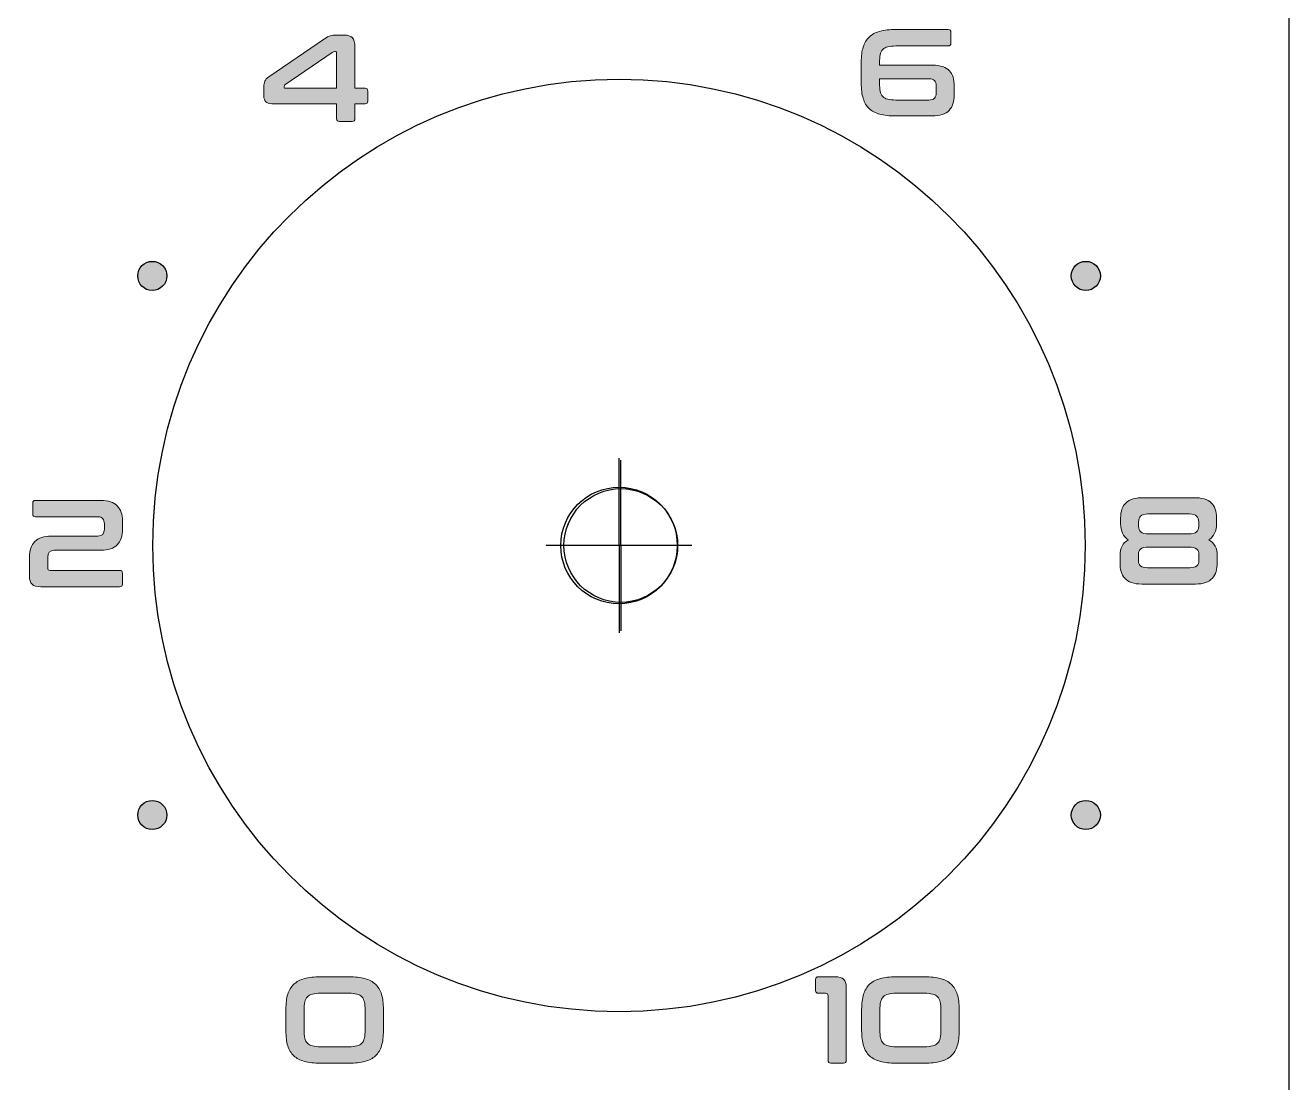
# Model space of a CAD drawing. Header units: millimetres. Extents: x 69 to 133, y 42 to 159.
# Drawn here: x 111.47 to 133.15, y 128.32 to 146.47 of the extents above; entities that cross this region are included whole.
import ezdxf

# ---------------------------------------------------------------- set-up
doc = ezdxf.new("R2010")
doc.units = ezdxf.units.MM
doc.header["$MEASUREMENT"] = 0
doc.layers.add('svg1962', color=7, linetype='Continuous')

# ---------------------------------------------------------------- blocks, each defined once
blk = doc.blocks.new('block 3')
at = {"layer": 'svg1962', "true_color": 0xffffff}
h = blk.add_hatch(color=7, dxfattribs=at)
h.dxf.hatch_style = 2
edge = h.paths.add_edge_path()
edge.add_spline(control_points=[(113.9, 142.167), (113.9, 142.305), (113.788, 142.417), (113.65, 142.417), (113.512, 142.417), (113.4, 142.305), (113.4, 142.167), (113.4, 142.167), (113.4, 142.167), (113.4, 142.167), (113.4, 142.029), (113.511, 141.917), (113.649, 141.917), (113.788, 141.917), (113.9, 142.029), (113.9, 142.167), (113.9, 142.167), (113.9, 142.167), (113.9, 142.167)], knot_values=[0, 0, 0, 0, 1, 1, 1, 2, 2, 2, 3, 3, 3, 4, 4, 4, 5, 5, 5, 6, 6, 6, 6], degree=3, periodic=1)
h = blk.add_hatch(color=7, dxfattribs=at)
h.dxf.hatch_style = 2
edge = h.paths.add_edge_path()
edge.add_spline(control_points=[(129.921, 142.167), (129.921, 142.305), (129.809, 142.417), (129.671, 142.417), (129.533, 142.417), (129.421, 142.305), (129.421, 142.167), (129.421, 142.167), (129.421, 142.167), (129.421, 142.167), (129.421, 142.029), (129.533, 141.917), (129.671, 141.917), (129.809, 141.917), (129.921, 142.029), (129.921, 142.167), (129.921, 142.167), (129.921, 142.167), (129.921, 142.167)], knot_values=[0, 0, 0, 0, 1, 1, 1, 2, 2, 2, 3, 3, 3, 4, 4, 4, 5, 5, 5, 6, 6, 6, 6], degree=3, periodic=1)
h = blk.add_hatch(color=7, dxfattribs=at)
h.dxf.hatch_style = 2
edge = h.paths.add_edge_path()
edge.add_spline(control_points=[(113.9, 132.917), (113.9, 133.055), (113.788, 133.167), (113.65, 133.167), (113.512, 133.167), (113.4, 133.055), (113.4, 132.917), (113.4, 132.917), (113.4, 132.917), (113.4, 132.917), (113.4, 132.779), (113.511, 132.667), (113.649, 132.667), (113.788, 132.667), (113.9, 132.779), (113.9, 132.917), (113.9, 132.917), (113.9, 132.917), (113.9, 132.917)], knot_values=[0, 0, 0, 0, 1, 1, 1, 2, 2, 2, 3, 3, 3, 4, 4, 4, 5, 5, 5, 6, 6, 6, 6], degree=3, periodic=1)
h = blk.add_hatch(color=7, dxfattribs=at)
h.dxf.hatch_style = 2
edge = h.paths.add_edge_path()
edge.add_spline(control_points=[(129.921, 132.917), (129.921, 133.055), (129.809, 133.167), (129.671, 133.167), (129.533, 133.167), (129.421, 133.055), (129.421, 132.917), (129.421, 132.917), (129.421, 132.917), (129.421, 132.917), (129.421, 132.779), (129.533, 132.667), (129.671, 132.667), (129.809, 132.667), (129.921, 132.779), (129.921, 132.917), (129.921, 132.917), (129.921, 132.917), (129.921, 132.917)], knot_values=[0, 0, 0, 0, 1, 1, 1, 2, 2, 2, 3, 3, 3, 4, 4, 4, 5, 5, 5, 6, 6, 6, 6], degree=3, periodic=1)
at = {"layer": 'svg1962', "color": 254, "lineweight": 25, "true_color": 0xe7e7e7}
blk.add_lwpolyline([(69.255, 159.004), (133.154, 159.004), (133.154, 41.938), (69.255, 41.938), (69.255, 159.004)], dxfattribs=at)
at = {"layer": 'svg1962', "color": 178, "lineweight": 25, "true_color": 0x060606}
for points in [[(121.66, 137.542), (121.66, 139.042)], [(121.691, 137.542), (121.691, 139.005)], [(122.91, 137.542), (120.41, 137.542)], [(122.91, 137.542), (120.471, 137.542)], [(121.66, 137.542), (121.66, 136.042)], [(121.691, 137.542), (121.691, 136.079)]]:
    blk.add_lwpolyline(points, dxfattribs=at)
for points, knots in [([(129.66, 137.542), (129.66, 141.96), (126.079, 145.542), (121.66, 145.542), (117.242, 145.542), (113.66, 141.96), (113.66, 137.542), (113.66, 133.124), (117.242, 129.542), (121.66, 129.542), (126.079, 129.542), (129.66, 133.124), (129.66, 137.542)], [0, 0, 0, 0, 1, 1, 1, 2, 2, 2, 3, 3, 3, 4, 4, 4, 4]), ([(113.9, 142.167), (113.9, 142.305), (113.788, 142.417), (113.65, 142.417), (113.512, 142.417), (113.4, 142.305), (113.4, 142.167), (113.4, 142.167), (113.4, 142.167), (113.4, 142.167), (113.4, 142.029), (113.511, 141.917), (113.649, 141.917), (113.788, 141.917), (113.9, 142.029), (113.9, 142.167), (113.9, 142.167), (113.9, 142.167), (113.9, 142.167)], [0, 0, 0, 0, 1, 1, 1, 2, 2, 2, 3, 3, 3, 4, 4, 4, 5, 5, 5, 6, 6, 6, 6]), ([(129.921, 142.167), (129.921, 142.305), (129.809, 142.417), (129.671, 142.417), (129.533, 142.417), (129.421, 142.305), (129.421, 142.167), (129.421, 142.167), (129.421, 142.167), (129.421, 142.167), (129.421, 142.029), (129.533, 141.917), (129.671, 141.917), (129.809, 141.917), (129.921, 142.029), (129.921, 142.167), (129.921, 142.167), (129.921, 142.167), (129.921, 142.167)], [0, 0, 0, 0, 1, 1, 1, 2, 2, 2, 3, 3, 3, 4, 4, 4, 5, 5, 5, 6, 6, 6, 6]), ([(122.66, 137.542), (122.661, 138.094), (122.213, 138.542), (121.661, 138.542), (121.109, 138.543), (120.661, 138.095), (120.66, 137.543), (120.66, 137.543), (120.66, 137.542), (120.66, 137.542), (120.66, 136.99), (121.108, 136.542), (121.66, 136.541), (122.212, 136.541), (122.66, 136.989), (122.66, 137.541), (122.66, 137.541), (122.66, 137.542), (122.66, 137.542)], [0, 0, 0, 0, 1, 1, 1, 2, 2, 2, 3, 3, 3, 4, 4, 4, 5, 5, 5, 6, 6, 6, 6]), ([(122.666, 137.542), (122.666, 138.081), (122.23, 138.517), (121.691, 138.517), (121.152, 138.517), (120.715, 138.081), (120.715, 137.542), (120.715, 137.003), (121.152, 136.566), (121.691, 136.566), (122.23, 136.566), (122.666, 137.003), (122.666, 137.542)], [0, 0, 0, 0, 1, 1, 1, 2, 2, 2, 3, 3, 3, 4, 4, 4, 4]), ([(113.9, 132.917), (113.9, 133.055), (113.788, 133.167), (113.65, 133.167), (113.512, 133.167), (113.4, 133.055), (113.4, 132.917), (113.4, 132.917), (113.4, 132.917), (113.4, 132.917), (113.4, 132.779), (113.511, 132.667), (113.649, 132.667), (113.788, 132.667), (113.9, 132.779), (113.9, 132.917), (113.9, 132.917), (113.9, 132.917), (113.9, 132.917)], [0, 0, 0, 0, 1, 1, 1, 2, 2, 2, 3, 3, 3, 4, 4, 4, 5, 5, 5, 6, 6, 6, 6]), ([(129.921, 132.917), (129.921, 133.055), (129.809, 133.167), (129.671, 133.167), (129.533, 133.167), (129.421, 133.055), (129.421, 132.917), (129.421, 132.917), (129.421, 132.917), (129.421, 132.917), (129.421, 132.779), (129.533, 132.667), (129.671, 132.667), (129.809, 132.667), (129.921, 132.779), (129.921, 132.917), (129.921, 132.917), (129.921, 132.917), (129.921, 132.917)], [0, 0, 0, 0, 1, 1, 1, 2, 2, 2, 3, 3, 3, 4, 4, 4, 5, 5, 5, 6, 6, 6, 6])]:
    blk.add_open_spline(points, degree=3, knots=knots, dxfattribs=at)
blk = doc.blocks.new('block 33')
at = {"layer": 'svg1962', "true_color": 0xffffff}
h = blk.add_hatch(color=7, dxfattribs=at)
h.dxf.hatch_style = 2
edge = h.paths.add_edge_path()
edge.add_spline(control_points=[(117.024, 130.141), (117.131, 130.141), (117.222, 130.131), (117.297, 130.111), (117.372, 130.09), (117.433, 130.058), (117.48, 130.013), (117.527, 129.969), (117.562, 129.911), (117.584, 129.841), (117.606, 129.77), (117.617, 129.684), (117.617, 129.582), (117.617, 129.582), (117.617, 129.218), (117.617, 129.218), (117.617, 129.117), (117.606, 129.03), (117.584, 128.959), (117.562, 128.888), (117.527, 128.83), (117.48, 128.786), (117.433, 128.741), (117.372, 128.709), (117.297, 128.689), (117.222, 128.669), (117.131, 128.66), (117.024, 128.66), (117.024, 128.66), (116.535, 128.66), (116.535, 128.66), (116.428, 128.66), (116.337, 128.669), (116.262, 128.689), (116.187, 128.709), (116.126, 128.741), (116.079, 128.786), (116.032, 128.83), (115.997, 128.888), (115.975, 128.959), (115.953, 129.03), (115.943, 129.117), (115.943, 129.218), (115.943, 129.218), (115.943, 129.582), (115.943, 129.582), (115.943, 129.684), (115.953, 129.77), (115.975, 129.841), (115.997, 129.911), (116.032, 129.969), (116.079, 130.013), (116.126, 130.058), (116.187, 130.09), (116.262, 130.111), (116.337, 130.131), (116.428, 130.141), (116.535, 130.141), (116.535, 130.141), (117.024, 130.141), (117.024, 130.141)], knot_values=[0, 0, 0, 0, 1, 1, 1, 2, 2, 2, 3, 3, 3, 4, 4, 4, 5, 5, 5, 6, 6, 6, 7, 7, 7, 8, 8, 8, 9, 9, 9, 10, 10, 10, 11, 11, 11, 12, 12, 12, 13, 13, 13, 14, 14, 14, 15, 15, 15, 16, 16, 16, 17, 17, 17, 18, 18, 18, 19, 19, 19, 20, 20, 20, 20], degree=3, periodic=1)
edge = h.paths.add_edge_path()
edge.add_spline(control_points=[(116.255, 129.231), (116.255, 129.175), (116.26, 129.128), (116.269, 129.09), (116.277, 129.053), (116.292, 129.023), (116.313, 129.001), (116.334, 128.979), (116.363, 128.964), (116.399, 128.955), (116.435, 128.945), (116.48, 128.941), (116.535, 128.941), (116.535, 128.941), (117.024, 128.941), (117.024, 128.941), (117.079, 128.941), (117.125, 128.945), (117.16, 128.955), (117.197, 128.964), (117.225, 128.979), (117.246, 129.001), (117.268, 129.023), (117.282, 129.053), (117.291, 129.09), (117.299, 129.128), (117.303, 129.175), (117.303, 129.231), (117.303, 129.231), (117.303, 129.57), (117.303, 129.57), (117.303, 129.626), (117.299, 129.673), (117.291, 129.71), (117.282, 129.746), (117.268, 129.776), (117.246, 129.798), (117.225, 129.821), (117.197, 129.837), (117.16, 129.846), (117.125, 129.855), (117.079, 129.86), (117.024, 129.86), (117.024, 129.86), (116.535, 129.86), (116.535, 129.86), (116.48, 129.86), (116.435, 129.855), (116.399, 129.846), (116.363, 129.837), (116.334, 129.821), (116.313, 129.798), (116.292, 129.776), (116.277, 129.746), (116.269, 129.71), (116.26, 129.673), (116.255, 129.626), (116.255, 129.57), (116.255, 129.57), (116.255, 129.231), (116.255, 129.231)], knot_values=[0, 0, 0, 0, 1, 1, 1, 2, 2, 2, 3, 3, 3, 4, 4, 4, 5, 5, 5, 6, 6, 6, 7, 7, 7, 8, 8, 8, 9, 9, 9, 10, 10, 10, 11, 11, 11, 12, 12, 12, 13, 13, 13, 14, 14, 14, 15, 15, 15, 16, 16, 16, 17, 17, 17, 18, 18, 18, 19, 19, 19, 20, 20, 20, 20], degree=3, periodic=1)
at = {"layer": 'svg1962', "lineweight": 0}
for points in [[(117.024, 130.141), (117.131, 130.141), (117.222, 130.131), (117.297, 130.111), (117.372, 130.09), (117.433, 130.058), (117.48, 130.013), (117.527, 129.969), (117.562, 129.911), (117.584, 129.841), (117.606, 129.77), (117.617, 129.684), (117.617, 129.582), (117.617, 129.582), (117.617, 129.218), (117.617, 129.218), (117.617, 129.117), (117.606, 129.03), (117.584, 128.959), (117.562, 128.888), (117.527, 128.83), (117.48, 128.786), (117.433, 128.741), (117.372, 128.709), (117.297, 128.689), (117.222, 128.669), (117.131, 128.66), (117.024, 128.66), (117.024, 128.66), (116.535, 128.66), (116.535, 128.66), (116.428, 128.66), (116.337, 128.669), (116.262, 128.689), (116.187, 128.709), (116.126, 128.741), (116.079, 128.786), (116.032, 128.83), (115.997, 128.888), (115.975, 128.959), (115.953, 129.03), (115.943, 129.117), (115.943, 129.218), (115.943, 129.218), (115.943, 129.582), (115.943, 129.582), (115.943, 129.684), (115.953, 129.77), (115.975, 129.841), (115.997, 129.911), (116.032, 129.969), (116.079, 130.013), (116.126, 130.058), (116.187, 130.09), (116.262, 130.111), (116.337, 130.131), (116.428, 130.141), (116.535, 130.141), (116.535, 130.141), (117.024, 130.141), (117.024, 130.141)], [(116.255, 129.231), (116.255, 129.175), (116.26, 129.128), (116.269, 129.09), (116.277, 129.053), (116.292, 129.023), (116.313, 129.001), (116.334, 128.979), (116.363, 128.964), (116.399, 128.955), (116.435, 128.945), (116.48, 128.941), (116.535, 128.941), (116.535, 128.941), (117.024, 128.941), (117.024, 128.941), (117.079, 128.941), (117.125, 128.945), (117.16, 128.955), (117.197, 128.964), (117.225, 128.979), (117.246, 129.001), (117.268, 129.023), (117.282, 129.053), (117.291, 129.09), (117.299, 129.128), (117.303, 129.175), (117.303, 129.231), (117.303, 129.231), (117.303, 129.57), (117.303, 129.57), (117.303, 129.626), (117.299, 129.673), (117.291, 129.71), (117.282, 129.746), (117.268, 129.776), (117.246, 129.798), (117.225, 129.821), (117.197, 129.837), (117.16, 129.846), (117.125, 129.855), (117.079, 129.86), (117.024, 129.86), (117.024, 129.86), (116.535, 129.86), (116.535, 129.86), (116.48, 129.86), (116.435, 129.855), (116.399, 129.846), (116.363, 129.837), (116.334, 129.821), (116.313, 129.798), (116.292, 129.776), (116.277, 129.746), (116.269, 129.71), (116.26, 129.673), (116.255, 129.626), (116.255, 129.57), (116.255, 129.57), (116.255, 129.231), (116.255, 129.231)]]:
    blk.add_open_spline(points, degree=3, knots=[0, 0, 0, 0, 1, 1, 1, 2, 2, 2, 3, 3, 3, 4, 4, 4, 5, 5, 5, 6, 6, 6, 7, 7, 7, 8, 8, 8, 9, 9, 9, 10, 10, 10, 11, 11, 11, 12, 12, 12, 13, 13, 13, 14, 14, 14, 15, 15, 15, 16, 16, 16, 17, 17, 17, 18, 18, 18, 19, 19, 19, 20, 20, 20, 20], dxfattribs=at)
blk = doc.blocks.new('block 32')
at = {"layer": 'svg1962'}
blk.add_blockref('block 33', (0, 0), dxfattribs=at)
blk = doc.blocks.new('block 35')
at = {"layer": 'svg1962', "true_color": 0xffffff}
h = blk.add_hatch(color=7, dxfattribs=at)
h.dxf.hatch_style = 2
edge = h.paths.add_edge_path()
edge.add_spline(control_points=[(112.766, 138.315), (112.894, 138.315), (112.989, 138.283), (113.049, 138.22), (113.11, 138.156), (113.14, 138.073), (113.14, 137.97), (113.14, 137.97), (113.14, 137.822), (113.14, 137.822), (113.14, 137.706), (113.109, 137.617), (113.047, 137.554), (112.985, 137.491), (112.893, 137.46), (112.77, 137.46), (112.77, 137.46), (111.966, 137.46), (111.966, 137.46), (111.892, 137.46), (111.855, 137.42), (111.855, 137.339), (111.855, 137.339), (111.855, 137.159), (111.855, 137.159), (111.855, 137.13), (111.869, 137.115), (111.898, 137.115), (111.898, 137.115), (113.089, 137.115), (113.089, 137.115), (113.122, 137.115), (113.138, 137.099), (113.138, 137.068), (113.138, 137.068), (113.138, 136.88), (113.138, 136.88), (113.138, 136.849), (113.122, 136.833), (113.089, 136.833), (113.089, 136.833), (111.739, 136.833), (111.739, 136.833), (111.667, 136.833), (111.616, 136.848), (111.587, 136.877), (111.557, 136.906), (111.542, 136.951), (111.542, 137.013), (111.542, 137.013), (111.542, 137.339), (111.542, 137.339), (111.542, 137.456), (111.573, 137.547), (111.636, 137.609), (111.698, 137.672), (111.79, 137.703), (111.913, 137.703), (111.913, 137.703), (112.717, 137.703), (112.717, 137.703), (112.79, 137.703), (112.827, 137.743), (112.827, 137.822), (112.827, 137.822), (112.827, 137.913), (112.827, 137.913), (112.827, 137.95), (112.819, 137.979), (112.801, 138.001), (112.785, 138.023), (112.756, 138.034), (112.715, 138.034), (112.715, 138.034), (111.644, 138.034), (111.644, 138.034), (111.613, 138.034), (111.597, 138.049), (111.597, 138.08), (111.597, 138.08), (111.597, 138.269), (111.597, 138.269), (111.597, 138.3), (111.613, 138.315), (111.644, 138.315), (111.644, 138.315), (112.766, 138.315), (112.766, 138.315)], knot_values=[0, 0, 0, 0, 1, 1, 1, 2, 2, 2, 3, 3, 3, 4, 4, 4, 5, 5, 5, 6, 6, 6, 7, 7, 7, 8, 8, 8, 9, 9, 9, 10, 10, 10, 11, 11, 11, 12, 12, 12, 13, 13, 13, 14, 14, 14, 15, 15, 15, 16, 16, 16, 17, 17, 17, 18, 18, 18, 19, 19, 19, 20, 20, 20, 21, 21, 21, 22, 22, 22, 23, 23, 23, 24, 24, 24, 25, 25, 25, 26, 26, 26, 27, 27, 27, 28, 28, 28, 29, 29, 29, 29], degree=3, periodic=1)
at = {"layer": 'svg1962', "lineweight": 0}
blk.add_open_spline([(112.766, 138.315), (112.894, 138.315), (112.989, 138.283), (113.049, 138.22), (113.11, 138.156), (113.14, 138.073), (113.14, 137.97), (113.14, 137.97), (113.14, 137.822), (113.14, 137.822), (113.14, 137.706), (113.109, 137.617), (113.047, 137.554), (112.985, 137.491), (112.893, 137.46), (112.77, 137.46), (112.77, 137.46), (111.966, 137.46), (111.966, 137.46), (111.892, 137.46), (111.855, 137.42), (111.855, 137.339), (111.855, 137.339), (111.855, 137.159), (111.855, 137.159), (111.855, 137.13), (111.869, 137.115), (111.898, 137.115), (111.898, 137.115), (113.089, 137.115), (113.089, 137.115), (113.122, 137.115), (113.138, 137.099), (113.138, 137.068), (113.138, 137.068), (113.138, 136.88), (113.138, 136.88), (113.138, 136.849), (113.122, 136.833), (113.089, 136.833), (113.089, 136.833), (111.739, 136.833), (111.739, 136.833), (111.667, 136.833), (111.616, 136.848), (111.587, 136.877), (111.557, 136.906), (111.542, 136.951), (111.542, 137.013), (111.542, 137.013), (111.542, 137.339), (111.542, 137.339), (111.542, 137.456), (111.573, 137.547), (111.636, 137.609), (111.698, 137.672), (111.79, 137.703), (111.913, 137.703), (111.913, 137.703), (112.717, 137.703), (112.717, 137.703), (112.79, 137.703), (112.827, 137.743), (112.827, 137.822), (112.827, 137.822), (112.827, 137.913), (112.827, 137.913), (112.827, 137.95), (112.819, 137.979), (112.801, 138.001), (112.785, 138.023), (112.756, 138.034), (112.715, 138.034), (112.715, 138.034), (111.644, 138.034), (111.644, 138.034), (111.613, 138.034), (111.597, 138.049), (111.597, 138.08), (111.597, 138.08), (111.597, 138.269), (111.597, 138.269), (111.597, 138.3), (111.613, 138.315), (111.644, 138.315), (111.644, 138.315), (112.766, 138.315), (112.766, 138.315)], degree=3, knots=[0, 0, 0, 0, 1, 1, 1, 2, 2, 2, 3, 3, 3, 4, 4, 4, 5, 5, 5, 6, 6, 6, 7, 7, 7, 8, 8, 8, 9, 9, 9, 10, 10, 10, 11, 11, 11, 12, 12, 12, 13, 13, 13, 14, 14, 14, 15, 15, 15, 16, 16, 16, 17, 17, 17, 18, 18, 18, 19, 19, 19, 20, 20, 20, 21, 21, 21, 22, 22, 22, 23, 23, 23, 24, 24, 24, 25, 25, 25, 26, 26, 26, 27, 27, 27, 28, 28, 28, 29, 29, 29, 29], dxfattribs=at)
blk = doc.blocks.new('block 34')
at = {"layer": 'svg1962'}
blk.add_blockref('block 35', (0, 0), dxfattribs=at)
blk = doc.blocks.new('block 37')
at = {"layer": 'svg1962', "true_color": 0xffffff}
h = blk.add_hatch(color=7, dxfattribs=at)
h.dxf.hatch_style = 2
edge = h.paths.add_edge_path()
edge.add_spline(control_points=[(116.606, 146.236), (116.642, 146.26), (116.674, 146.276), (116.703, 146.286), (116.732, 146.295), (116.77, 146.299), (116.818, 146.299), (116.818, 146.299), (116.943, 146.299), (116.943, 146.299), (117.005, 146.299), (117.051, 146.285), (117.082, 146.256), (117.112, 146.227), (117.127, 146.17), (117.127, 146.083), (117.127, 146.083), (117.127, 145.387), (117.127, 145.387), (117.127, 145.387), (117.301, 145.387), (117.301, 145.387), (117.332, 145.387), (117.348, 145.371), (117.348, 145.339), (117.348, 145.339), (117.348, 145.167), (117.348, 145.167), (117.348, 145.136), (117.332, 145.12), (117.301, 145.12), (117.301, 145.12), (117.127, 145.12), (117.127, 145.12), (117.127, 145.12), (117.127, 144.864), (117.127, 144.864), (117.127, 144.833), (117.112, 144.818), (117.081, 144.818), (117.081, 144.818), (116.862, 144.818), (116.862, 144.818), (116.83, 144.818), (116.814, 144.833), (116.814, 144.864), (116.814, 144.864), (116.814, 145.12), (116.814, 145.12), (116.814, 145.12), (115.701, 145.12), (115.701, 145.12), (115.655, 145.12), (115.622, 145.133), (115.599, 145.156), (115.576, 145.18), (115.565, 145.212), (115.565, 145.25), (115.565, 145.25), (115.565, 145.41), (115.565, 145.41), (115.565, 145.45), (115.571, 145.483), (115.582, 145.509), (115.593, 145.535), (115.615, 145.559), (115.648, 145.582), (115.648, 145.582), (116.606, 146.236), (116.606, 146.236)], knot_values=[0, 0, 0, 0, 1, 1, 1, 2, 2, 2, 3, 3, 3, 4, 4, 4, 5, 5, 5, 6, 6, 6, 7, 7, 7, 8, 8, 8, 9, 9, 9, 10, 10, 10, 11, 11, 11, 12, 12, 12, 13, 13, 13, 14, 14, 14, 15, 15, 15, 16, 16, 16, 17, 17, 17, 18, 18, 18, 19, 19, 19, 20, 20, 20, 21, 21, 21, 22, 22, 22, 23, 23, 23, 23], degree=3, periodic=1)
edge = h.paths.add_edge_path()
edge.add_spline(control_points=[(115.914, 145.402), (115.914, 145.392), (115.92, 145.387), (115.931, 145.387), (115.931, 145.387), (116.814, 145.387), (116.814, 145.387), (116.814, 145.387), (116.814, 145.995), (116.814, 145.995), (116.814, 146.01), (116.808, 146.018), (116.797, 146.018), (116.797, 146.018), (116.784, 146.018), (116.784, 146.018), (116.77, 146.018), (116.755, 146.012), (116.738, 146.001), (116.738, 146.001), (115.927, 145.444), (115.927, 145.444), (115.919, 145.437), (115.914, 145.428), (115.914, 145.414), (115.914, 145.414), (115.914, 145.402), (115.914, 145.402)], knot_values=[0, 0, 0, 0, 1, 1, 1, 2, 2, 2, 3, 3, 3, 4, 4, 4, 5, 5, 5, 6, 6, 6, 7, 7, 7, 8, 8, 8, 9, 9, 9, 9], degree=3, periodic=1)
at = {"layer": 'svg1962', "lineweight": 0}
for points, knots in [([(116.606, 146.236), (116.642, 146.26), (116.674, 146.276), (116.703, 146.286), (116.732, 146.295), (116.77, 146.299), (116.818, 146.299), (116.818, 146.299), (116.943, 146.299), (116.943, 146.299), (117.005, 146.299), (117.051, 146.285), (117.082, 146.256), (117.112, 146.227), (117.127, 146.17), (117.127, 146.083), (117.127, 146.083), (117.127, 145.387), (117.127, 145.387), (117.127, 145.387), (117.301, 145.387), (117.301, 145.387), (117.332, 145.387), (117.348, 145.371), (117.348, 145.339), (117.348, 145.339), (117.348, 145.167), (117.348, 145.167), (117.348, 145.136), (117.332, 145.12), (117.301, 145.12), (117.301, 145.12), (117.127, 145.12), (117.127, 145.12), (117.127, 145.12), (117.127, 144.864), (117.127, 144.864), (117.127, 144.833), (117.112, 144.818), (117.081, 144.818), (117.081, 144.818), (116.862, 144.818), (116.862, 144.818), (116.83, 144.818), (116.814, 144.833), (116.814, 144.864), (116.814, 144.864), (116.814, 145.12), (116.814, 145.12), (116.814, 145.12), (115.701, 145.12), (115.701, 145.12), (115.655, 145.12), (115.622, 145.133), (115.599, 145.156), (115.576, 145.18), (115.565, 145.212), (115.565, 145.25), (115.565, 145.25), (115.565, 145.41), (115.565, 145.41), (115.565, 145.45), (115.571, 145.483), (115.582, 145.509), (115.593, 145.535), (115.615, 145.559), (115.648, 145.582), (115.648, 145.582), (116.606, 146.236), (116.606, 146.236)], [0, 0, 0, 0, 1, 1, 1, 2, 2, 2, 3, 3, 3, 4, 4, 4, 5, 5, 5, 6, 6, 6, 7, 7, 7, 8, 8, 8, 9, 9, 9, 10, 10, 10, 11, 11, 11, 12, 12, 12, 13, 13, 13, 14, 14, 14, 15, 15, 15, 16, 16, 16, 17, 17, 17, 18, 18, 18, 19, 19, 19, 20, 20, 20, 21, 21, 21, 22, 22, 22, 23, 23, 23, 23]), ([(115.914, 145.402), (115.914, 145.392), (115.92, 145.387), (115.931, 145.387), (115.931, 145.387), (116.814, 145.387), (116.814, 145.387), (116.814, 145.387), (116.814, 145.995), (116.814, 145.995), (116.814, 146.01), (116.808, 146.018), (116.797, 146.018), (116.797, 146.018), (116.784, 146.018), (116.784, 146.018), (116.77, 146.018), (116.755, 146.012), (116.738, 146.001), (116.738, 146.001), (115.927, 145.444), (115.927, 145.444), (115.919, 145.437), (115.914, 145.428), (115.914, 145.414), (115.914, 145.414), (115.914, 145.402), (115.914, 145.402)], [0, 0, 0, 0, 1, 1, 1, 2, 2, 2, 3, 3, 3, 4, 4, 4, 5, 5, 5, 6, 6, 6, 7, 7, 7, 8, 8, 8, 9, 9, 9, 9])]:
    blk.add_open_spline(points, degree=3, knots=knots, dxfattribs=at)
blk = doc.blocks.new('block 36')
at = {"layer": 'svg1962'}
blk.add_blockref('block 37', (0, 0), dxfattribs=at)
blk = doc.blocks.new('block 39')
at = {"layer": 'svg1962', "true_color": 0xffffff}
h = blk.add_hatch(color=7, dxfattribs=at)
h.dxf.hatch_style = 2
edge = h.paths.add_edge_path()
edge.add_spline(control_points=[(127.309, 146.394), (127.34, 146.394), (127.356, 146.378), (127.356, 146.347), (127.356, 146.347), (127.356, 146.159), (127.356, 146.159), (127.356, 146.128), (127.34, 146.112), (127.309, 146.112), (127.309, 146.112), (126.41, 146.112), (126.41, 146.112), (126.355, 146.112), (126.309, 146.108), (126.273, 146.099), (126.237, 146.089), (126.209, 146.073), (126.188, 146.051), (126.166, 146.028), (126.151, 145.999), (126.143, 145.962), (126.135, 145.925), (126.13, 145.879), (126.13, 145.822), (126.13, 145.822), (126.13, 145.782), (126.13, 145.782), (126.13, 145.782), (127.043, 145.782), (127.043, 145.782), (127.11, 145.782), (127.168, 145.774), (127.215, 145.758), (127.263, 145.742), (127.301, 145.718), (127.331, 145.688), (127.36, 145.658), (127.381, 145.62), (127.394, 145.576), (127.407, 145.531), (127.413, 145.481), (127.413, 145.424), (127.413, 145.424), (127.413, 145.27), (127.413, 145.27), (127.413, 145.157), (127.384, 145.069), (127.325, 145.007), (127.267, 144.943), (127.167, 144.912), (127.028, 144.912), (127.028, 144.912), (126.41, 144.912), (126.41, 144.912), (126.303, 144.912), (126.211, 144.922), (126.137, 144.942), (126.062, 144.962), (126.001, 144.993), (125.953, 145.038), (125.907, 145.082), (125.872, 145.14), (125.85, 145.212), (125.828, 145.283), (125.817, 145.369), (125.817, 145.471), (125.817, 145.471), (125.817, 145.835), (125.817, 145.835), (125.817, 145.937), (125.828, 146.023), (125.85, 146.093), (125.872, 146.164), (125.907, 146.221), (125.953, 146.266), (126.001, 146.31), (126.062, 146.343), (126.137, 146.363), (126.211, 146.384), (126.303, 146.394), (126.41, 146.394), (126.41, 146.394), (127.309, 146.394), (127.309, 146.394)], knot_values=[0, 0, 0, 0, 1, 1, 1, 2, 2, 2, 3, 3, 3, 4, 4, 4, 5, 5, 5, 6, 6, 6, 7, 7, 7, 8, 8, 8, 9, 9, 9, 10, 10, 10, 11, 11, 11, 12, 12, 12, 13, 13, 13, 14, 14, 14, 15, 15, 15, 16, 16, 16, 17, 17, 17, 18, 18, 18, 19, 19, 19, 20, 20, 20, 21, 21, 21, 22, 22, 22, 23, 23, 23, 24, 24, 24, 25, 25, 25, 26, 26, 26, 27, 27, 27, 28, 28, 28, 28], degree=3, periodic=1)
edge = h.paths.add_edge_path()
edge.add_spline(control_points=[(126.13, 145.549), (126.13, 145.549), (126.13, 145.473), (126.13, 145.473), (126.13, 145.418), (126.135, 145.372), (126.143, 145.334), (126.151, 145.297), (126.166, 145.267), (126.188, 145.246), (126.209, 145.224), (126.237, 145.208), (126.273, 145.199), (126.309, 145.19), (126.355, 145.185), (126.41, 145.185), (126.41, 145.185), (126.977, 145.185), (126.977, 145.185), (127.022, 145.185), (127.054, 145.195), (127.073, 145.216), (127.092, 145.236), (127.102, 145.268), (127.102, 145.312), (127.102, 145.312), (127.102, 145.424), (127.102, 145.424), (127.102, 145.468), (127.093, 145.5), (127.074, 145.52), (127.056, 145.539), (127.024, 145.549), (126.979, 145.549), (126.979, 145.549), (126.13, 145.549), (126.13, 145.549)], knot_values=[0, 0, 0, 0, 1, 1, 1, 2, 2, 2, 3, 3, 3, 4, 4, 4, 5, 5, 5, 6, 6, 6, 7, 7, 7, 8, 8, 8, 9, 9, 9, 10, 10, 10, 11, 11, 11, 12, 12, 12, 12], degree=3, periodic=1)
at = {"layer": 'svg1962', "lineweight": 0}
for points, knots in [([(127.309, 146.394), (127.34, 146.394), (127.356, 146.378), (127.356, 146.347), (127.356, 146.347), (127.356, 146.159), (127.356, 146.159), (127.356, 146.128), (127.34, 146.112), (127.309, 146.112), (127.309, 146.112), (126.41, 146.112), (126.41, 146.112), (126.355, 146.112), (126.309, 146.108), (126.273, 146.099), (126.237, 146.089), (126.209, 146.073), (126.188, 146.051), (126.166, 146.028), (126.151, 145.999), (126.143, 145.962), (126.135, 145.925), (126.13, 145.879), (126.13, 145.822), (126.13, 145.822), (126.13, 145.782), (126.13, 145.782), (126.13, 145.782), (127.043, 145.782), (127.043, 145.782), (127.11, 145.782), (127.168, 145.774), (127.215, 145.758), (127.263, 145.742), (127.301, 145.718), (127.331, 145.688), (127.36, 145.658), (127.381, 145.62), (127.394, 145.576), (127.407, 145.531), (127.413, 145.481), (127.413, 145.424), (127.413, 145.424), (127.413, 145.27), (127.413, 145.27), (127.413, 145.157), (127.384, 145.069), (127.325, 145.007), (127.267, 144.943), (127.167, 144.912), (127.028, 144.912), (127.028, 144.912), (126.41, 144.912), (126.41, 144.912), (126.303, 144.912), (126.211, 144.922), (126.137, 144.942), (126.062, 144.962), (126.001, 144.993), (125.953, 145.038), (125.907, 145.082), (125.872, 145.14), (125.85, 145.212), (125.828, 145.283), (125.817, 145.369), (125.817, 145.471), (125.817, 145.471), (125.817, 145.835), (125.817, 145.835), (125.817, 145.937), (125.828, 146.023), (125.85, 146.093), (125.872, 146.164), (125.907, 146.221), (125.953, 146.266), (126.001, 146.31), (126.062, 146.343), (126.137, 146.363), (126.211, 146.384), (126.303, 146.394), (126.41, 146.394), (126.41, 146.394), (127.309, 146.394), (127.309, 146.394)], [0, 0, 0, 0, 1, 1, 1, 2, 2, 2, 3, 3, 3, 4, 4, 4, 5, 5, 5, 6, 6, 6, 7, 7, 7, 8, 8, 8, 9, 9, 9, 10, 10, 10, 11, 11, 11, 12, 12, 12, 13, 13, 13, 14, 14, 14, 15, 15, 15, 16, 16, 16, 17, 17, 17, 18, 18, 18, 19, 19, 19, 20, 20, 20, 21, 21, 21, 22, 22, 22, 23, 23, 23, 24, 24, 24, 25, 25, 25, 26, 26, 26, 27, 27, 27, 28, 28, 28, 28]), ([(126.13, 145.549), (126.13, 145.549), (126.13, 145.473), (126.13, 145.473), (126.13, 145.418), (126.135, 145.372), (126.143, 145.334), (126.151, 145.297), (126.166, 145.267), (126.188, 145.246), (126.209, 145.224), (126.237, 145.208), (126.273, 145.199), (126.309, 145.19), (126.355, 145.185), (126.41, 145.185), (126.41, 145.185), (126.977, 145.185), (126.977, 145.185), (127.022, 145.185), (127.054, 145.195), (127.073, 145.216), (127.092, 145.236), (127.102, 145.268), (127.102, 145.312), (127.102, 145.312), (127.102, 145.424), (127.102, 145.424), (127.102, 145.468), (127.093, 145.5), (127.074, 145.52), (127.056, 145.539), (127.024, 145.549), (126.979, 145.549), (126.979, 145.549), (126.13, 145.549), (126.13, 145.549)], [0, 0, 0, 0, 1, 1, 1, 2, 2, 2, 3, 3, 3, 4, 4, 4, 5, 5, 5, 6, 6, 6, 7, 7, 7, 8, 8, 8, 9, 9, 9, 10, 10, 10, 11, 11, 11, 12, 12, 12, 12])]:
    blk.add_open_spline(points, degree=3, knots=knots, dxfattribs=at)
blk = doc.blocks.new('block 38')
at = {"layer": 'svg1962'}
blk.add_blockref('block 39', (0, 0), dxfattribs=at)
blk = doc.blocks.new('block 41')
at = {"layer": 'svg1962', "true_color": 0xffffff}
h = blk.add_hatch(color=7, dxfattribs=at)
h.dxf.hatch_style = 2
edge = h.paths.add_edge_path()
edge.add_spline(control_points=[(131.513, 138.362), (131.658, 138.362), (131.762, 138.333), (131.823, 138.275), (131.885, 138.217), (131.915, 138.13), (131.915, 138.013), (131.915, 138.013), (131.915, 137.911), (131.915, 137.911), (131.915, 137.788), (131.872, 137.697), (131.784, 137.638), (131.879, 137.584), (131.926, 137.495), (131.926, 137.369), (131.926, 137.369), (131.926, 137.246), (131.926, 137.246), (131.926, 137.19), (131.92, 137.139), (131.907, 137.094), (131.894, 137.049), (131.873, 137.01), (131.843, 136.979), (131.814, 136.947), (131.775, 136.923), (131.727, 136.906), (131.679, 136.889), (131.621, 136.88), (131.552, 136.88), (131.552, 136.88), (130.633, 136.88), (130.633, 136.88), (130.562, 136.88), (130.503, 136.889), (130.456, 136.906), (130.409, 136.923), (130.37, 136.947), (130.341, 136.979), (130.311, 137.01), (130.29, 137.049), (130.277, 137.094), (130.265, 137.139), (130.258, 137.19), (130.258, 137.246), (130.258, 137.246), (130.258, 137.369), (130.258, 137.369), (130.258, 137.495), (130.305, 137.584), (130.4, 137.638), (130.312, 137.697), (130.269, 137.788), (130.269, 137.911), (130.269, 137.911), (130.269, 138.013), (130.269, 138.013), (130.269, 138.072), (130.276, 138.123), (130.291, 138.167), (130.306, 138.211), (130.329, 138.247), (130.361, 138.276), (130.393, 138.305), (130.434, 138.326), (130.485, 138.341), (130.535, 138.355), (130.597, 138.362), (130.671, 138.362), (130.671, 138.362), (131.513, 138.362), (131.513, 138.362)], knot_values=[0, 0, 0, 0, 1, 1, 1, 2, 2, 2, 3, 3, 3, 4, 4, 4, 5, 5, 5, 6, 6, 6, 7, 7, 7, 8, 8, 8, 9, 9, 9, 10, 10, 10, 11, 11, 11, 12, 12, 12, 13, 13, 13, 14, 14, 14, 15, 15, 15, 16, 16, 16, 17, 17, 17, 18, 18, 18, 19, 19, 19, 20, 20, 20, 21, 21, 21, 22, 22, 22, 23, 23, 23, 24, 24, 24, 24], degree=3, periodic=1)
edge = h.paths.add_edge_path()
edge.add_spline(control_points=[(130.574, 137.289), (130.574, 137.243), (130.586, 137.211), (130.61, 137.19), (130.634, 137.17), (130.674, 137.16), (130.73, 137.16), (130.73, 137.16), (131.454, 137.16), (131.454, 137.16), (131.51, 137.16), (131.551, 137.17), (131.576, 137.19), (131.601, 137.211), (131.613, 137.243), (131.613, 137.289), (131.613, 137.289), (131.613, 137.382), (131.613, 137.382), (131.613, 137.426), (131.6, 137.459), (131.574, 137.481), (131.548, 137.504), (131.499, 137.515), (131.429, 137.515), (131.429, 137.515), (130.755, 137.515), (130.755, 137.515), (130.685, 137.515), (130.637, 137.504), (130.612, 137.481), (130.586, 137.459), (130.574, 137.426), (130.574, 137.382), (130.574, 137.382), (130.574, 137.289), (130.574, 137.289)], knot_values=[0, 0, 0, 0, 1, 1, 1, 2, 2, 2, 3, 3, 3, 4, 4, 4, 5, 5, 5, 6, 6, 6, 7, 7, 7, 8, 8, 8, 9, 9, 9, 10, 10, 10, 11, 11, 11, 12, 12, 12, 12], degree=3, periodic=1)
edge = h.paths.add_edge_path()
edge.add_spline(control_points=[(130.576, 137.869), (130.576, 137.828), (130.588, 137.797), (130.613, 137.775), (130.637, 137.753), (130.685, 137.742), (130.755, 137.742), (130.755, 137.742), (131.429, 137.742), (131.429, 137.742), (131.499, 137.742), (131.547, 137.753), (131.572, 137.775), (131.596, 137.797), (131.609, 137.828), (131.609, 137.869), (131.609, 137.869), (131.609, 137.947), (131.609, 137.947), (131.609, 137.991), (131.596, 138.024), (131.573, 138.047), (131.549, 138.071), (131.508, 138.083), (131.452, 138.083), (131.452, 138.083), (130.732, 138.083), (130.732, 138.083), (130.676, 138.083), (130.636, 138.071), (130.612, 138.047), (130.588, 138.024), (130.576, 137.991), (130.576, 137.947), (130.576, 137.947), (130.576, 137.869), (130.576, 137.869)], knot_values=[0, 0, 0, 0, 1, 1, 1, 2, 2, 2, 3, 3, 3, 4, 4, 4, 5, 5, 5, 6, 6, 6, 7, 7, 7, 8, 8, 8, 9, 9, 9, 10, 10, 10, 11, 11, 11, 12, 12, 12, 12], degree=3, periodic=1)
at = {"layer": 'svg1962', "lineweight": 0}
for points, knots in [([(131.513, 138.362), (131.658, 138.362), (131.762, 138.333), (131.823, 138.275), (131.885, 138.217), (131.915, 138.13), (131.915, 138.013), (131.915, 138.013), (131.915, 137.911), (131.915, 137.911), (131.915, 137.788), (131.872, 137.697), (131.784, 137.638), (131.879, 137.584), (131.926, 137.495), (131.926, 137.369), (131.926, 137.369), (131.926, 137.246), (131.926, 137.246), (131.926, 137.19), (131.92, 137.139), (131.907, 137.094), (131.894, 137.049), (131.873, 137.01), (131.843, 136.979), (131.814, 136.947), (131.775, 136.923), (131.727, 136.906), (131.679, 136.889), (131.621, 136.88), (131.552, 136.88), (131.552, 136.88), (130.633, 136.88), (130.633, 136.88), (130.562, 136.88), (130.503, 136.889), (130.456, 136.906), (130.409, 136.923), (130.37, 136.947), (130.341, 136.979), (130.311, 137.01), (130.29, 137.049), (130.277, 137.094), (130.265, 137.139), (130.258, 137.19), (130.258, 137.246), (130.258, 137.246), (130.258, 137.369), (130.258, 137.369), (130.258, 137.495), (130.305, 137.584), (130.4, 137.638), (130.312, 137.697), (130.269, 137.788), (130.269, 137.911), (130.269, 137.911), (130.269, 138.013), (130.269, 138.013), (130.269, 138.072), (130.276, 138.123), (130.291, 138.167), (130.306, 138.211), (130.329, 138.247), (130.361, 138.276), (130.393, 138.305), (130.434, 138.326), (130.485, 138.341), (130.535, 138.355), (130.597, 138.362), (130.671, 138.362), (130.671, 138.362), (131.513, 138.362), (131.513, 138.362)], [0, 0, 0, 0, 1, 1, 1, 2, 2, 2, 3, 3, 3, 4, 4, 4, 5, 5, 5, 6, 6, 6, 7, 7, 7, 8, 8, 8, 9, 9, 9, 10, 10, 10, 11, 11, 11, 12, 12, 12, 13, 13, 13, 14, 14, 14, 15, 15, 15, 16, 16, 16, 17, 17, 17, 18, 18, 18, 19, 19, 19, 20, 20, 20, 21, 21, 21, 22, 22, 22, 23, 23, 23, 24, 24, 24, 24]), ([(130.576, 137.869), (130.576, 137.828), (130.588, 137.797), (130.613, 137.775), (130.637, 137.753), (130.685, 137.742), (130.755, 137.742), (130.755, 137.742), (131.429, 137.742), (131.429, 137.742), (131.499, 137.742), (131.547, 137.753), (131.572, 137.775), (131.596, 137.797), (131.609, 137.828), (131.609, 137.869), (131.609, 137.869), (131.609, 137.947), (131.609, 137.947), (131.609, 137.991), (131.596, 138.024), (131.573, 138.047), (131.549, 138.071), (131.508, 138.083), (131.452, 138.083), (131.452, 138.083), (130.732, 138.083), (130.732, 138.083), (130.676, 138.083), (130.636, 138.071), (130.612, 138.047), (130.588, 138.024), (130.576, 137.991), (130.576, 137.947), (130.576, 137.947), (130.576, 137.869), (130.576, 137.869)], [0, 0, 0, 0, 1, 1, 1, 2, 2, 2, 3, 3, 3, 4, 4, 4, 5, 5, 5, 6, 6, 6, 7, 7, 7, 8, 8, 8, 9, 9, 9, 10, 10, 10, 11, 11, 11, 12, 12, 12, 12]), ([(130.574, 137.289), (130.574, 137.243), (130.586, 137.211), (130.61, 137.19), (130.634, 137.17), (130.674, 137.16), (130.73, 137.16), (130.73, 137.16), (131.454, 137.16), (131.454, 137.16), (131.51, 137.16), (131.551, 137.17), (131.576, 137.19), (131.601, 137.211), (131.613, 137.243), (131.613, 137.289), (131.613, 137.289), (131.613, 137.382), (131.613, 137.382), (131.613, 137.426), (131.6, 137.459), (131.574, 137.481), (131.548, 137.504), (131.499, 137.515), (131.429, 137.515), (131.429, 137.515), (130.755, 137.515), (130.755, 137.515), (130.685, 137.515), (130.637, 137.504), (130.612, 137.481), (130.586, 137.459), (130.574, 137.426), (130.574, 137.382), (130.574, 137.382), (130.574, 137.289), (130.574, 137.289)], [0, 0, 0, 0, 1, 1, 1, 2, 2, 2, 3, 3, 3, 4, 4, 4, 5, 5, 5, 6, 6, 6, 7, 7, 7, 8, 8, 8, 9, 9, 9, 10, 10, 10, 11, 11, 11, 12, 12, 12, 12])]:
    blk.add_open_spline(points, degree=3, knots=knots, dxfattribs=at)
blk = doc.blocks.new('block 40')
at = {"layer": 'svg1962'}
blk.add_blockref('block 41', (0, 0), dxfattribs=at)
blk = doc.blocks.new('block 43')
at = {"layer": 'svg1962', "true_color": 0xffffff}
h = blk.add_hatch(color=7, dxfattribs=at)
h.dxf.hatch_style = 2
edge = h.paths.add_edge_path()
edge.add_spline(control_points=[(125.365, 130.141), (125.435, 130.141), (125.485, 130.127), (125.515, 130.098), (125.544, 130.069), (125.559, 130.023), (125.559, 129.961), (125.559, 129.961), (125.559, 128.706), (125.559, 128.706), (125.559, 128.675), (125.544, 128.66), (125.513, 128.66), (125.513, 128.66), (125.295, 128.66), (125.295, 128.66), (125.264, 128.66), (125.248, 128.675), (125.248, 128.706), (125.248, 128.706), (125.248, 129.815), (125.248, 129.815), (125.248, 129.845), (125.233, 129.86), (125.204, 129.86), (125.204, 129.86), (125.083, 129.86), (125.083, 129.86), (125.051, 129.86), (125.034, 129.875), (125.034, 129.906), (125.034, 129.906), (125.034, 130.095), (125.034, 130.095), (125.034, 130.126), (125.051, 130.141), (125.083, 130.141), (125.083, 130.141), (125.365, 130.141), (125.365, 130.141)], knot_values=[0, 0, 0, 0, 1, 1, 1, 2, 2, 2, 3, 3, 3, 4, 4, 4, 5, 5, 5, 6, 6, 6, 7, 7, 7, 8, 8, 8, 9, 9, 9, 10, 10, 10, 11, 11, 11, 12, 12, 12, 13, 13, 13, 13], degree=3, periodic=1)
h = blk.add_hatch(color=7, dxfattribs=at)
h.dxf.hatch_style = 2
edge = h.paths.add_edge_path()
edge.add_spline(control_points=[(126.906, 130.141), (127.012, 130.141), (127.104, 130.131), (127.178, 130.111), (127.253, 130.09), (127.314, 130.058), (127.362, 130.013), (127.409, 129.969), (127.443, 129.911), (127.465, 129.841), (127.487, 129.77), (127.498, 129.684), (127.498, 129.582), (127.498, 129.582), (127.498, 129.218), (127.498, 129.218), (127.498, 129.117), (127.487, 129.03), (127.465, 128.959), (127.443, 128.888), (127.409, 128.83), (127.362, 128.786), (127.314, 128.741), (127.253, 128.709), (127.178, 128.689), (127.104, 128.669), (127.012, 128.66), (126.906, 128.66), (126.906, 128.66), (126.416, 128.66), (126.416, 128.66), (126.309, 128.66), (126.218, 128.669), (126.144, 128.689), (126.068, 128.709), (126.008, 128.741), (125.96, 128.786), (125.913, 128.83), (125.878, 128.888), (125.857, 128.959), (125.835, 129.03), (125.824, 129.117), (125.824, 129.218), (125.824, 129.218), (125.824, 129.582), (125.824, 129.582), (125.824, 129.684), (125.835, 129.77), (125.857, 129.841), (125.878, 129.911), (125.913, 129.969), (125.96, 130.013), (126.008, 130.058), (126.068, 130.09), (126.144, 130.111), (126.218, 130.131), (126.309, 130.141), (126.416, 130.141), (126.416, 130.141), (126.906, 130.141), (126.906, 130.141)], knot_values=[0, 0, 0, 0, 1, 1, 1, 2, 2, 2, 3, 3, 3, 4, 4, 4, 5, 5, 5, 6, 6, 6, 7, 7, 7, 8, 8, 8, 9, 9, 9, 10, 10, 10, 11, 11, 11, 12, 12, 12, 13, 13, 13, 14, 14, 14, 15, 15, 15, 16, 16, 16, 17, 17, 17, 18, 18, 18, 19, 19, 19, 20, 20, 20, 20], degree=3, periodic=1)
edge = h.paths.add_edge_path()
edge.add_spline(control_points=[(126.137, 129.231), (126.137, 129.175), (126.141, 129.128), (126.15, 129.09), (126.158, 129.053), (126.173, 129.023), (126.194, 129.001), (126.215, 128.979), (126.244, 128.964), (126.28, 128.955), (126.316, 128.945), (126.361, 128.941), (126.416, 128.941), (126.416, 128.941), (126.906, 128.941), (126.906, 128.941), (126.96, 128.941), (127.006, 128.945), (127.042, 128.955), (127.078, 128.964), (127.106, 128.979), (127.127, 129.001), (127.149, 129.023), (127.164, 129.053), (127.172, 129.09), (127.181, 129.128), (127.185, 129.175), (127.185, 129.231), (127.185, 129.231), (127.185, 129.57), (127.185, 129.57), (127.185, 129.626), (127.181, 129.673), (127.172, 129.71), (127.164, 129.746), (127.149, 129.776), (127.127, 129.798), (127.106, 129.821), (127.078, 129.837), (127.042, 129.846), (127.006, 129.855), (126.96, 129.86), (126.906, 129.86), (126.906, 129.86), (126.416, 129.86), (126.416, 129.86), (126.361, 129.86), (126.316, 129.855), (126.28, 129.846), (126.244, 129.837), (126.215, 129.821), (126.194, 129.798), (126.173, 129.776), (126.158, 129.746), (126.15, 129.71), (126.141, 129.673), (126.137, 129.626), (126.137, 129.57), (126.137, 129.57), (126.137, 129.231), (126.137, 129.231)], knot_values=[0, 0, 0, 0, 1, 1, 1, 2, 2, 2, 3, 3, 3, 4, 4, 4, 5, 5, 5, 6, 6, 6, 7, 7, 7, 8, 8, 8, 9, 9, 9, 10, 10, 10, 11, 11, 11, 12, 12, 12, 13, 13, 13, 14, 14, 14, 15, 15, 15, 16, 16, 16, 17, 17, 17, 18, 18, 18, 19, 19, 19, 20, 20, 20, 20], degree=3, periodic=1)
at = {"layer": 'svg1962', "lineweight": 0}
for points, knots in [([(125.365, 130.141), (125.435, 130.141), (125.485, 130.127), (125.515, 130.098), (125.544, 130.069), (125.559, 130.023), (125.559, 129.961), (125.559, 129.961), (125.559, 128.706), (125.559, 128.706), (125.559, 128.675), (125.544, 128.66), (125.513, 128.66), (125.513, 128.66), (125.295, 128.66), (125.295, 128.66), (125.264, 128.66), (125.248, 128.675), (125.248, 128.706), (125.248, 128.706), (125.248, 129.815), (125.248, 129.815), (125.248, 129.845), (125.233, 129.86), (125.204, 129.86), (125.204, 129.86), (125.083, 129.86), (125.083, 129.86), (125.051, 129.86), (125.034, 129.875), (125.034, 129.906), (125.034, 129.906), (125.034, 130.095), (125.034, 130.095), (125.034, 130.126), (125.051, 130.141), (125.083, 130.141), (125.083, 130.141), (125.365, 130.141), (125.365, 130.141)], [0, 0, 0, 0, 1, 1, 1, 2, 2, 2, 3, 3, 3, 4, 4, 4, 5, 5, 5, 6, 6, 6, 7, 7, 7, 8, 8, 8, 9, 9, 9, 10, 10, 10, 11, 11, 11, 12, 12, 12, 13, 13, 13, 13]), ([(126.906, 130.141), (127.012, 130.141), (127.104, 130.131), (127.178, 130.111), (127.253, 130.09), (127.314, 130.058), (127.362, 130.013), (127.409, 129.969), (127.443, 129.911), (127.465, 129.841), (127.487, 129.77), (127.498, 129.684), (127.498, 129.582), (127.498, 129.582), (127.498, 129.218), (127.498, 129.218), (127.498, 129.117), (127.487, 129.03), (127.465, 128.959), (127.443, 128.888), (127.409, 128.83), (127.362, 128.786), (127.314, 128.741), (127.253, 128.709), (127.178, 128.689), (127.104, 128.669), (127.012, 128.66), (126.906, 128.66), (126.906, 128.66), (126.416, 128.66), (126.416, 128.66), (126.309, 128.66), (126.218, 128.669), (126.144, 128.689), (126.068, 128.709), (126.008, 128.741), (125.96, 128.786), (125.913, 128.83), (125.878, 128.888), (125.857, 128.959), (125.835, 129.03), (125.824, 129.117), (125.824, 129.218), (125.824, 129.218), (125.824, 129.582), (125.824, 129.582), (125.824, 129.684), (125.835, 129.77), (125.857, 129.841), (125.878, 129.911), (125.913, 129.969), (125.96, 130.013), (126.008, 130.058), (126.068, 130.09), (126.144, 130.111), (126.218, 130.131), (126.309, 130.141), (126.416, 130.141), (126.416, 130.141), (126.906, 130.141), (126.906, 130.141)], [0, 0, 0, 0, 1, 1, 1, 2, 2, 2, 3, 3, 3, 4, 4, 4, 5, 5, 5, 6, 6, 6, 7, 7, 7, 8, 8, 8, 9, 9, 9, 10, 10, 10, 11, 11, 11, 12, 12, 12, 13, 13, 13, 14, 14, 14, 15, 15, 15, 16, 16, 16, 17, 17, 17, 18, 18, 18, 19, 19, 19, 20, 20, 20, 20]), ([(126.137, 129.231), (126.137, 129.175), (126.141, 129.128), (126.15, 129.09), (126.158, 129.053), (126.173, 129.023), (126.194, 129.001), (126.215, 128.979), (126.244, 128.964), (126.28, 128.955), (126.316, 128.945), (126.361, 128.941), (126.416, 128.941), (126.416, 128.941), (126.906, 128.941), (126.906, 128.941), (126.96, 128.941), (127.006, 128.945), (127.042, 128.955), (127.078, 128.964), (127.106, 128.979), (127.127, 129.001), (127.149, 129.023), (127.164, 129.053), (127.172, 129.09), (127.181, 129.128), (127.185, 129.175), (127.185, 129.231), (127.185, 129.231), (127.185, 129.57), (127.185, 129.57), (127.185, 129.626), (127.181, 129.673), (127.172, 129.71), (127.164, 129.746), (127.149, 129.776), (127.127, 129.798), (127.106, 129.821), (127.078, 129.837), (127.042, 129.846), (127.006, 129.855), (126.96, 129.86), (126.906, 129.86), (126.906, 129.86), (126.416, 129.86), (126.416, 129.86), (126.361, 129.86), (126.316, 129.855), (126.28, 129.846), (126.244, 129.837), (126.215, 129.821), (126.194, 129.798), (126.173, 129.776), (126.158, 129.746), (126.15, 129.71), (126.141, 129.673), (126.137, 129.626), (126.137, 129.57), (126.137, 129.57), (126.137, 129.231), (126.137, 129.231)], [0, 0, 0, 0, 1, 1, 1, 2, 2, 2, 3, 3, 3, 4, 4, 4, 5, 5, 5, 6, 6, 6, 7, 7, 7, 8, 8, 8, 9, 9, 9, 10, 10, 10, 11, 11, 11, 12, 12, 12, 13, 13, 13, 14, 14, 14, 15, 15, 15, 16, 16, 16, 17, 17, 17, 18, 18, 18, 19, 19, 19, 20, 20, 20, 20])]:
    blk.add_open_spline(points, degree=3, knots=knots, dxfattribs=at)
blk = doc.blocks.new('block 42')
at = {"layer": 'svg1962'}
blk.add_blockref('block 43', (0, 0), dxfattribs=at)
blk = doc.blocks.new('block 7')
at = {"layer": 'svg1962'}
for name in ['block 38', 'block 36', 'block 40', 'block 34', 'block 32', 'block 42']:
    blk.add_blockref(name, (0, 0), dxfattribs=at)

msp = doc.modelspace()

# ---------------------------------------------------------------- block references
at = {"layer": 'svg1962'}
for name in ['block 3', 'block 7']:
    msp.add_blockref(name, (0, 0), dxfattribs=at)

doc.saveas('drawing.dxf')
